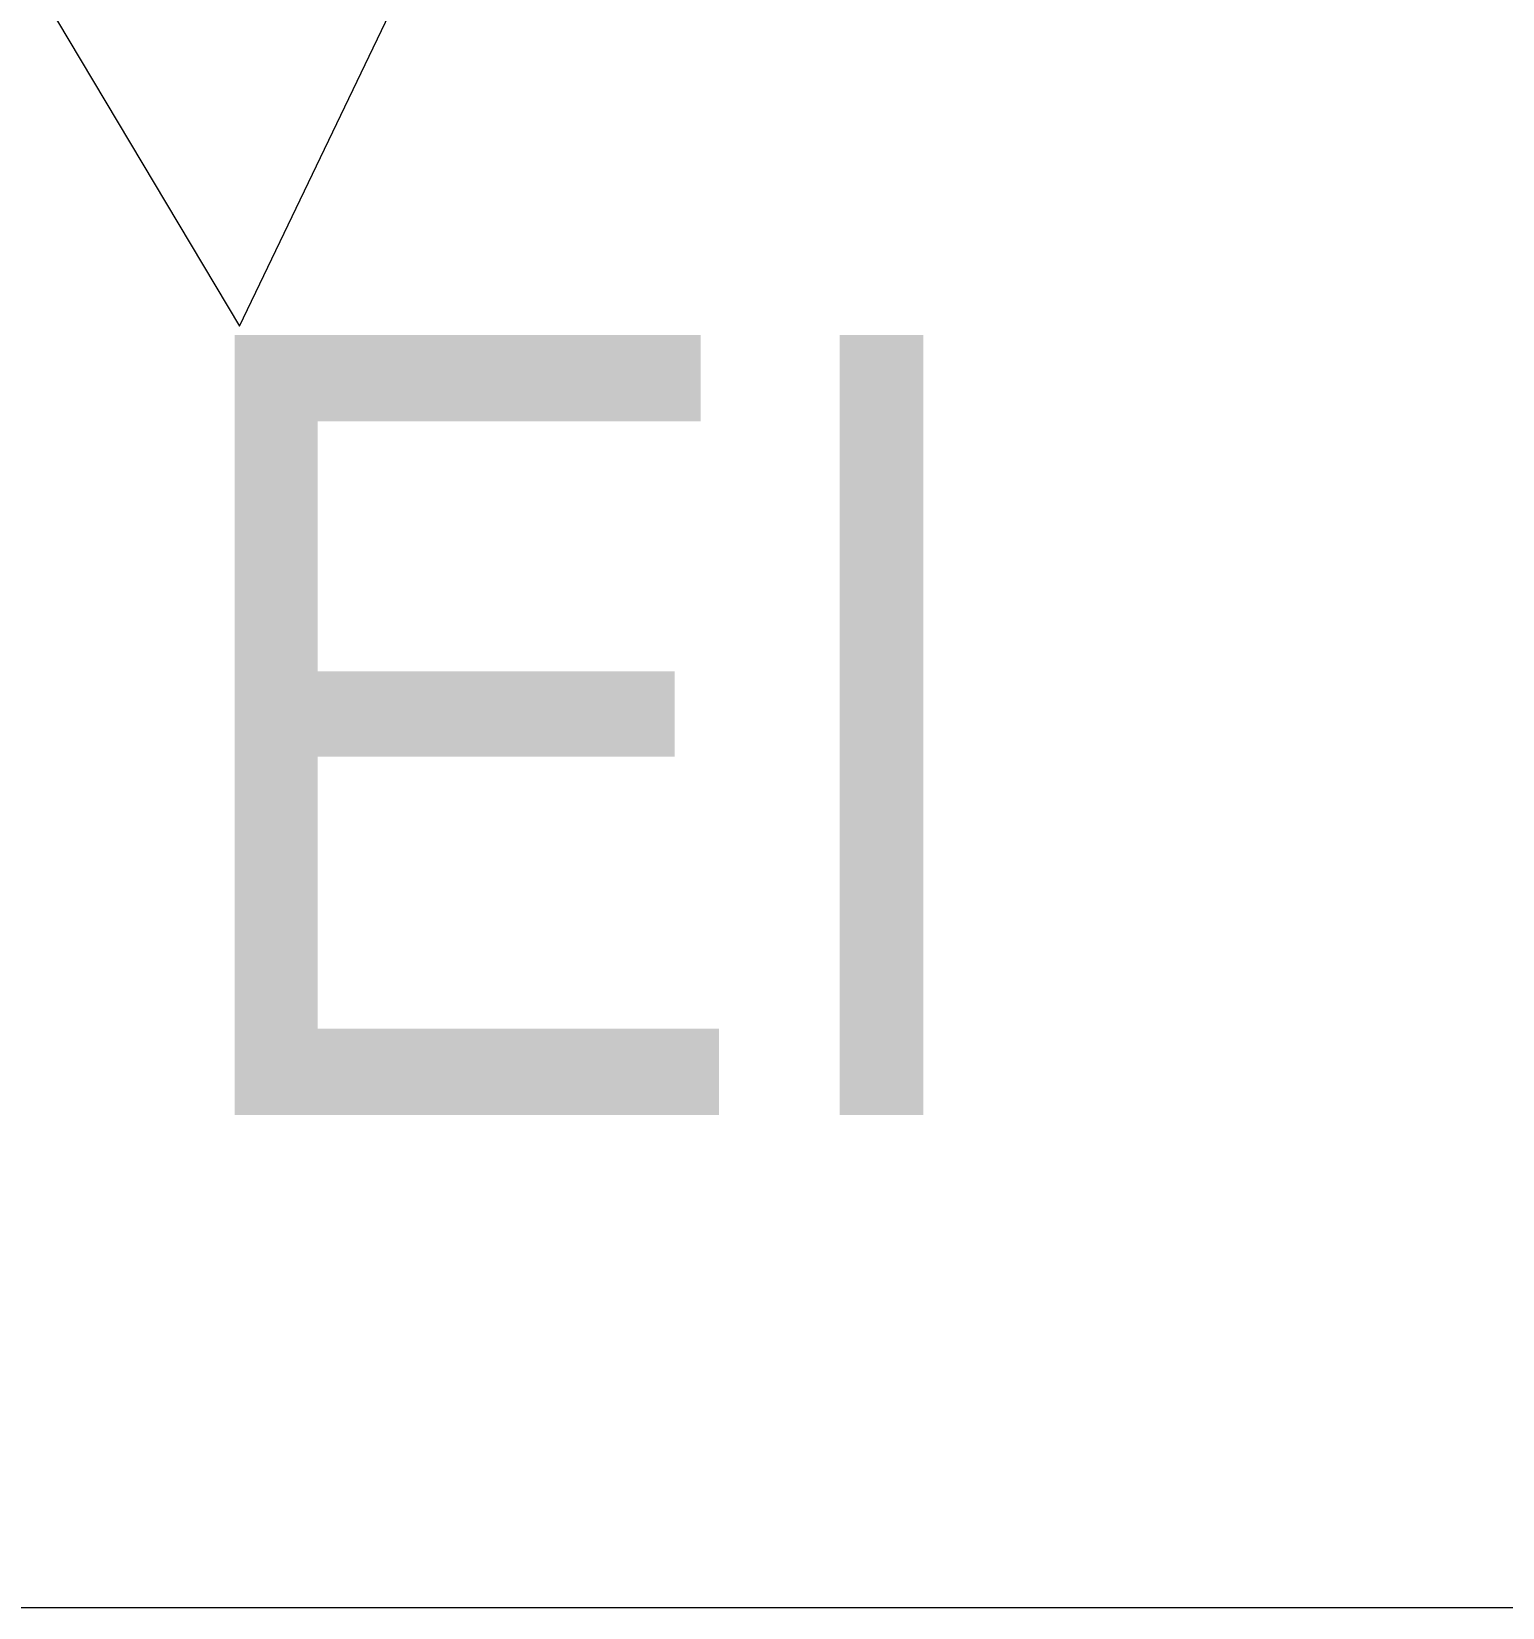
# Model space of a CAD drawing. Header units: centimetres. Extents: x -1638 to 1136, y -35 to 948.
# Drawn here: x -1082.74 to -1063.62, y 434.74 to 455.21 of the extents above; entities that cross this region are included whole.
import ezdxf

# ---------------------------------------------------------------- set-up
doc = ezdxf.new("R2010")
doc.units = ezdxf.units.CM
for name, color, linetype in [('1 - Blocs Electriques', 1, 'Continuous'), ('2 - TEXTE', 1, 'Continuous'), ('PDF _Attente électrique', 1, 'Continuous')]:
    doc.layers.add(name, color=color, linetype=linetype)
doc.styles.add('PDF TechnicLite', font='techl___.ttf')

# ---------------------------------------------------------------- blocks, each defined once
blk = doc.blocks.new('Attente électrique pour éclairage indirect')
at = {"layer": 'PDF _Attente électrique', "lineweight": 0}
blk.add_lwpolyline([(3.3353, 8.0338), (5.0752, 5.1193), (8.7292, 12.7317)], dxfattribs=at)
at = {"layer": '2 - TEXTE', "insert": (4.6764, 3.0888), "char_height": 3.97307, "attachment_point": 4, "style": 'PDF TechnicLite'}
blk.add_mtext('EI', dxfattribs=at)

msp = doc.modelspace()

# ---------------------------------------------------------------- linework, layer by layer
at = {"layer": '1 - Blocs Electriques', "color": 7, "lineweight": 0, "true_color": 0xffffff}
msp.add_line((-1140.08, 434.736), (-685.571, 434.736), dxfattribs=at)
msp.add_lwpolyline([(-1140.08, 434.736), (-685.571, 434.736)], dxfattribs=at)

# ---------------------------------------------------------------- block references
at = {"xscale": 2.551555824457822, "yscale": 2.551555824457822, "zscale": 2.551555824457822}
msp.add_blockref('Attente électrique pour éclairage indirect', (-1092.984, 438.322), dxfattribs=at)

doc.saveas('drawing.dxf')
